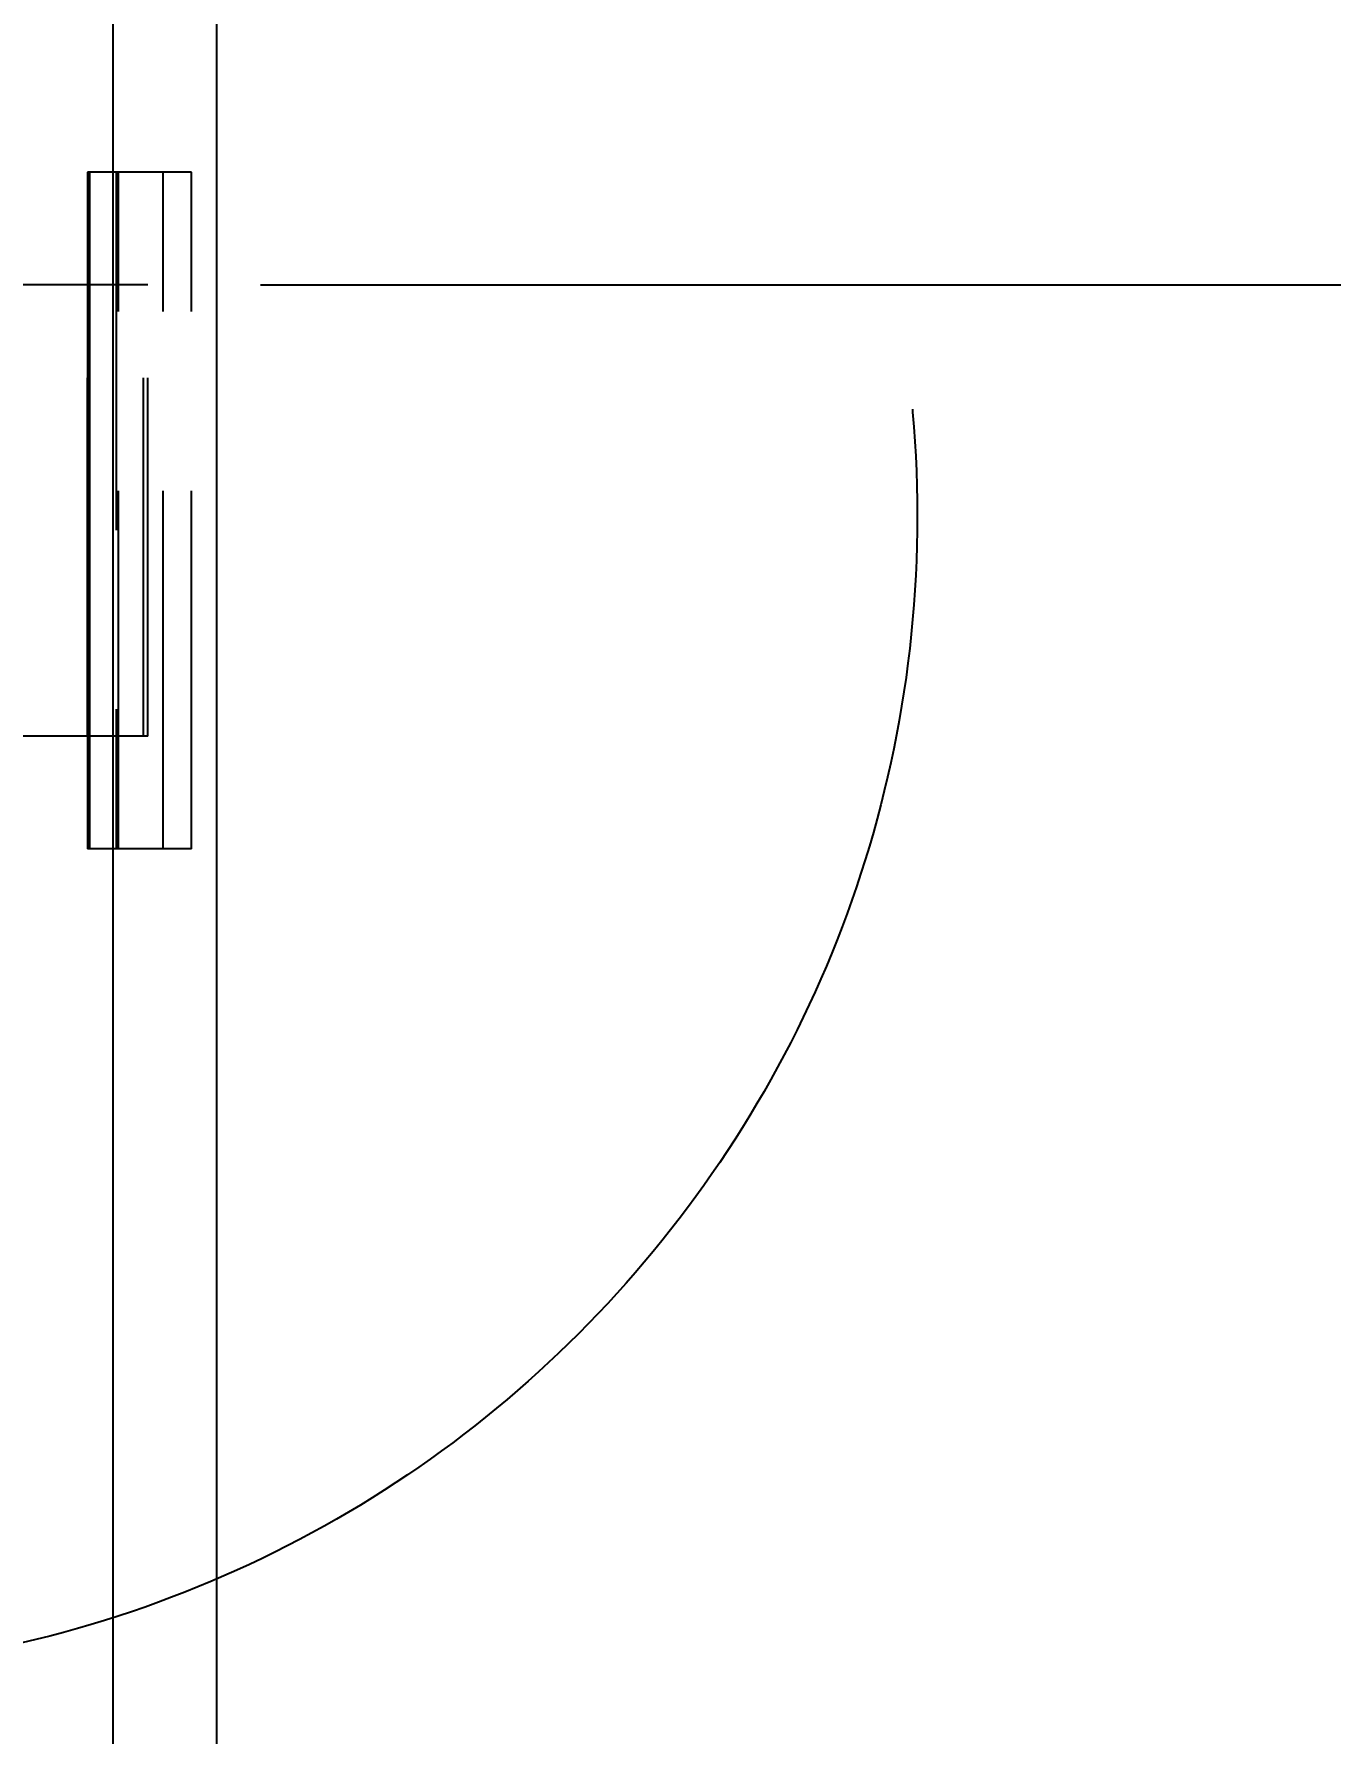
# Model space of a CAD drawing. Header units: metres. Extents: x 0 to 21025, y 0 to 14850.
# Drawn here: x 5917 to 6204.3, y 11365.1 to 11741.9 of the extents above; entities that cross this region are included whole.
import ezdxf

# ---------------------------------------------------------------- set-up
doc = ezdxf.new("R2010")
doc.units = ezdxf.units.M
doc.header["$LTSCALE"] = 25
doc.linetypes.add('HIDDEN2', pattern=[4.7625, 3.175, -1.5875])
doc.linetypes.add('PHANTOM', pattern=[63.5, 31.75, -6.35, 6.35, -6.35, 6.35, -6.35])
for name, color, linetype in [('18_COTAS', 7, 'Continuous'), ('SDM', 7, 'Continuous'), ('SL1', 8, 'Continuous'), ('SL4', 4, 'Continuous'), ('SRE', 2, 'PHANTOM'), ('ST1', 7, 'HIDDEN2')]:
    doc.layers.add(name, color=color, linetype=linetype)
doc.styles.add('ROMANS', font='ROMANS.SHX')
doc.dimstyles.new('25___1-25', dxfattribs={"dimscale": 25, "dimtxt": 2.5, "dimasz": 2, "dimexe": 1.5, "dimexo": 1, "dimgap": 0.5, "dimtad": 1, "dimzin": 12, "dimtxsty": 'ROMANS', "dimcen": 0, "dimclrd": 256, "dimclre": 256, "dimclrt": 3, "dimazin": 3, "dimtfac": 1, "dimtmove": 0, "dimatfit": 0, "dimfxl": 1, "dimlwd": -1, "dimlwe": -1, "dimarcsym": 0})

# ---------------------------------------------------------------- blocks, each defined once
blk = doc.blocks.new('*D17')
at = {"layer": '18_COTAS', "transparency": 16777216}
for p, q in [((7235.79, 12642.68), (7353.96, 12642.68)), ((7316.46, 11736.33), (7316.46, 12592.68)), ((5967.26, 11686.33), (7353.96, 11686.33))]:
    blk.add_line(p, q, dxfattribs=at)
for points in [[(7308.13, 12592.68), (7324.8, 12592.68), (7316.46, 12642.68)], [(7308.13, 11736.33), (7324.8, 11736.33), (7316.46, 11686.33)]]:
    blk.add_solid(points, dxfattribs=at)
at = {"layer": 'Defpoints', "color": 0, "transparency": 16777216}
for p in [(7210.79, 12642.68), (7316.46, 12642.68), (5942.26, 11686.33)]:
    blk.add_point(p, dxfattribs=at)
at = {"layer": '18_COTAS', "color": 3, "transparency": 16777216, "insert": (7266.76, 12164.51), "char_height": 62.5, "attachment_point": 5, "rotation": 90, "style": 'ROMANS'}
blk.add_mtext('956,35', dxfattribs=at)

msp = doc.modelspace()

# ---------------------------------------------------------------- linework, layer by layer
at = {"layer": 'SDM'}
msp.add_open_spline([(6652.947, 12642.681), (6680.824, 12578.254), (6735.575, 12451.714), (6589.451, 12294.988), (6701.933, 12087.855), (6807.779, 11885.6), (6739.256, 11612.85), (6538.992, 11516.063), (6489.445, 11247.183), (6544.975, 10760.113), (6129.763, 10986.286), (6116.319, 10742.848), (5989.278, 10770.173), (5934.517, 10790.526)], degree=3, knots=[0, 0, 0, 0, 194.8016966, 382.6043688, 521.2440901, 840.4428545, 1067.4873269, 1275.0095041, 1433.7150345, 1897.5843438, 2137.4878666, 2259.0892989, 2419.6491899, 2419.6491899, 2419.6491899, 2419.6491899], dxfattribs=at)
at = {"layer": 'SL1'}
for p, q in [((5957.517, 12642.681), (5957.517, 10782.66)), ((5934.517, 12579.181), (5934.517, 11711.331)), ((5934.517, 11711.331), (5934.517, 11561.331)), ((5934.517, 11561.331), (5934.517, 10790.526))]:
    msp.add_line(p, q, dxfattribs=at)
at = {"layer": 'SL4'}
for p, q in [((5928.889, 11711.331), (5928.889, 11686.331)), ((5929.41, 11711.331), (5928.889, 11711.331)), ((5929.41, 11561.331), (5929.41, 11711.331)), ((5935.036, 11711.331), (5929.41, 11711.331)), ((5928.978, 11686.331), (5801.527, 11686.331)), ((5928.978, 11586.331), (5928.978, 11686.331)), ((5928.978, 11586.331), (5828.978, 11586.331)), ((5928.889, 11586.331), (5928.889, 11561.331)), ((5929.41, 11561.331), (5928.889, 11561.331)), ((5935.036, 11561.331), (5929.41, 11561.331))]:
    msp.add_line(p, q, dxfattribs=at)
at = {"layer": 'SRE'}
msp.add_circle((5856.441, 11635.144), 256.394, dxfattribs=at)
at = {"layer": 'ST1'}
for p, q in [((5935.759, 11711.331), (5935.036, 11711.331)), ((5935.239, 11711.331), (5935.239, 11561.331)), ((5935.759, 11561.331), (5935.759, 11711.331)), ((5951.943, 11711.331), (5935.759, 11711.331)), ((5945.654, 11561.331), (5945.654, 11711.331)), ((5951.943, 11561.331), (5951.943, 11711.331)), ((5928.889, 11686.331), (5928.889, 11586.331)), ((5928.916, 11586.331), (5928.916, 11686.331)), ((5941.291, 11686.331), (5928.978, 11686.331)), ((5941.291, 11586.331), (5941.291, 11686.331)), ((5942.255, 11686.331), (5941.291, 11686.331)), ((5942.255, 11586.331), (5942.255, 11686.331)), ((5941.291, 11586.331), (5928.978, 11586.331)), ((5942.255, 11586.331), (5941.291, 11586.331)), ((5935.759, 11561.331), (5935.036, 11561.331)), ((5951.943, 11561.331), (5935.759, 11561.331))]:
    msp.add_line(p, q, dxfattribs=at)

# ---------------------------------------------------------------- dimensions: what is measured, and where the dimension line sits
at = {"layer": '18_COTAS'}
dim = msp.add_linear_dim(base=(7316.463, 12642.681), p1=(5942.255, 11686.331), p2=(7210.786, 12642.681), angle=90, dimstyle='25___1-25', dxfattribs=at)
dim.commit()
dim.dimension.update_dxf_attribs({"geometry": '*D17', "text_midpoint": (7316.463, 12164.506), "dimtype": 160})

doc.saveas('drawing.dxf')
